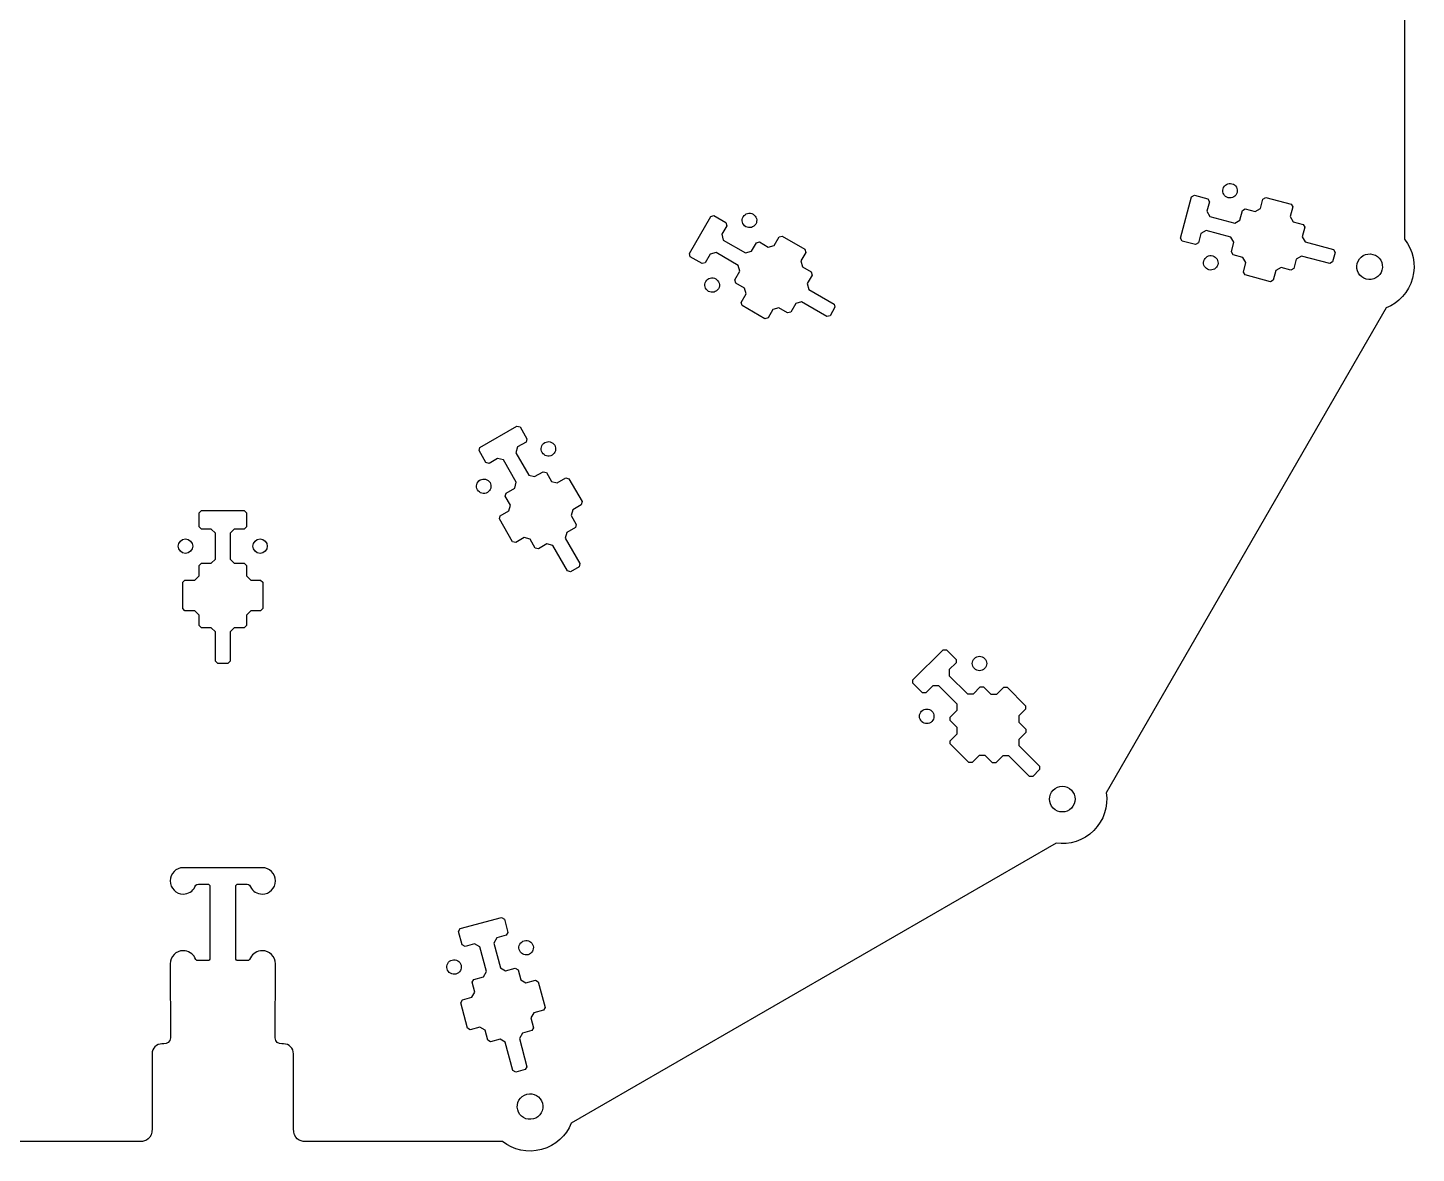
# Model space of a CAD drawing. Header units: inches. Extents: x -31.6 to 31.6, y -14.3 to 14.3.
# Drawn here: x -14.45 to 2.17, y -14.29 to -0.82 of the extents above; entities that cross this region are included whole.
import ezdxf

# ---------------------------------------------------------------- set-up
doc = ezdxf.new("R2010")
doc.units = ezdxf.units.IN
doc.header["$MEASUREMENT"] = 0
doc.layers.add('Layer 1', color=7, linetype='Continuous')

msp = doc.modelspace()

# ---------------------------------------------------------------- linework, layer by layer
at = {"layer": 'Layer 1', "color": 250}
for points, knots in [([(-15.469, -14.147), (-15.469, -14.147), (-13.106, -14.147), (-13.106, -14.147), (-13.106, -14.147), (-13.038, -14.144), (-12.965, -14.117), (-12.965, -13.992), (-12.965, -13.992), (-12.965, -13.992), (-12.965, -13.097), (-12.965, -13.097), (-12.965, -13.097), (-12.965, -13.032), (-12.911, -12.978), (-12.846, -12.978), (-12.846, -12.978), (-12.846, -12.978), (-12.825, -12.978), (-12.825, -12.978), (-12.825, -12.978), (-12.784, -12.978), (-12.746, -12.958), (-12.746, -12.905), (-12.746, -12.905), (-12.746, -12.905), (-12.748, -12.021), (-12.748, -12.021), (-12.748, -12.021), (-12.748, -11.934), (-12.678, -11.863), (-12.591, -11.863), (-12.591, -11.863), (-12.53, -11.863), (-12.477, -11.898), (-12.451, -11.948), (-12.451, -11.948), (-12.432, -11.984), (-12.433, -11.982), (-12.374, -11.982), (-12.374, -11.982), (-12.374, -11.982), (-12.305, -11.982), (-12.305, -11.982), (-12.305, -11.982), (-12.282, -11.982), (-12.273, -11.974), (-12.273, -11.951), (-12.273, -11.951), (-12.273, -11.951), (-12.273, -11.657), (-12.273, -11.657), (-12.273, -11.657), (-12.273, -11.657), (-12.273, -11.097), (-12.273, -11.097), (-12.273, -11.097), (-12.273, -11.074), (-12.282, -11.067), (-12.305, -11.067), (-12.305, -11.067), (-12.305, -11.067), (-12.374, -11.067), (-12.374, -11.067), (-12.374, -11.067), (-12.433, -11.067), (-12.432, -11.064), (-12.451, -11.1), (-12.451, -11.1), (-12.477, -11.15), (-12.53, -11.185), (-12.591, -11.185), (-12.591, -11.185), (-12.678, -11.185), (-12.748, -11.115), (-12.748, -11.028), (-12.748, -11.028), (-12.748, -10.941), (-12.678, -10.87), (-12.591, -10.87), (-12.591, -10.87), (-12.591, -10.87), (-12.118, -10.87), (-12.118, -10.87), (-12.118, -10.87), (-12.118, -10.87), (-11.646, -10.87), (-11.646, -10.87), (-11.646, -10.87), (-11.559, -10.87), (-11.488, -10.941), (-11.488, -11.028), (-11.488, -11.028), (-11.488, -11.115), (-11.559, -11.185), (-11.646, -11.185), (-11.646, -11.185), (-11.707, -11.185), (-11.759, -11.15), (-11.786, -11.1), (-11.786, -11.1), (-11.804, -11.064), (-11.803, -11.067), (-11.863, -11.067), (-11.863, -11.067), (-11.863, -11.067), (-11.931, -11.067), (-11.931, -11.067), (-11.931, -11.067), (-11.954, -11.067), (-11.963, -11.074), (-11.963, -11.097), (-11.963, -11.097), (-11.963, -11.097), (-11.963, -11.657), (-11.963, -11.657), (-11.963, -11.657), (-11.963, -11.657), (-11.963, -11.951), (-11.963, -11.951), (-11.963, -11.951), (-11.963, -11.974), (-11.954, -11.982), (-11.931, -11.982), (-11.931, -11.982), (-11.931, -11.982), (-11.863, -11.982), (-11.863, -11.982), (-11.863, -11.982), (-11.803, -11.982), (-11.804, -11.984), (-11.786, -11.948), (-11.786, -11.948), (-11.759, -11.898), (-11.707, -11.863), (-11.646, -11.863), (-11.646, -11.863), (-11.559, -11.863), (-11.488, -11.934), (-11.488, -12.021), (-11.488, -12.021), (-11.488, -12.021), (-11.49, -12.905), (-11.49, -12.905), (-11.49, -12.905), (-11.49, -12.958), (-11.453, -12.978), (-11.411, -12.978), (-11.411, -12.978), (-11.411, -12.978), (-11.39, -12.978), (-11.39, -12.978), (-11.39, -12.978), (-11.325, -12.978), (-11.272, -13.032), (-11.272, -13.097), (-11.272, -13.097), (-11.272, -13.097), (-11.272, -13.992), (-11.272, -13.992), (-11.272, -13.992), (-11.271, -14.117), (-11.198, -14.144), (-11.13, -14.147), (-11.13, -14.147), (-11.13, -14.147), (-8.768, -14.147), (-8.768, -14.147), (-8.768, -14.147), (-8.64, -14.246), (-8.47, -14.287), (-8.302, -14.242), (-8.302, -14.242), (-8.134, -14.197), (-8.007, -14.076), (-7.946, -13.927), (-7.946, -13.927), (-7.946, -13.927), (-2.143, -10.576), (-2.143, -10.576), (-2.143, -10.576), (-1.983, -10.599), (-1.815, -10.548), (-1.692, -10.426), (-1.692, -10.426), (-1.57, -10.303), (-1.519, -10.135), (-1.542, -9.975), (-1.542, -9.975), (-1.542, -9.975), (1.809, -4.172), (1.809, -4.172), (1.809, -4.172), (1.958, -4.111), (2.079, -3.984), (2.124, -3.816), (2.124, -3.816), (2.169, -3.648), (2.128, -3.478), (2.029, -3.35), (2.029, -3.35), (2.029, -3.35), (2.029, 3.351), (2.029, 3.351), (2.029, 3.351), (2.128, 3.478), (2.168, 3.648), (2.124, 3.816), (2.124, 3.816), (2.079, 3.984), (1.958, 4.111), (1.809, 4.172), (1.809, 4.172), (1.809, 4.172), (-1.542, 9.975), (-1.542, 9.975), (-1.542, 9.975), (-1.52, 10.135), (-1.57, 10.303), (-1.693, 10.426), (-1.693, 10.426), (-1.815, 10.548), (-1.983, 10.599), (-2.143, 10.576), (-2.143, 10.576), (-2.143, 10.576), (-7.947, 13.927), (-7.947, 13.927), (-7.947, 13.927), (-8.007, 14.076), (-8.134, 14.197), (-8.302, 14.242), (-8.302, 14.242), (-8.47, 14.287), (-8.64, 14.246), (-8.767, 14.147), (-8.767, 14.147), (-8.767, 14.147), (-15.469, 14.147), (-15.469, 14.147), (-15.469, 14.147), (-15.596, 14.246), (-15.766, 14.287), (-15.934, 14.242), (-15.934, 14.242), (-16.102, 14.197), (-16.229, 14.076), (-16.29, 13.927), (-16.29, 13.927), (-16.29, 13.927), (-22.093, 10.576), (-22.093, 10.576), (-22.093, 10.576), (-22.253, 10.598), (-22.421, 10.548), (-22.544, 10.426), (-22.544, 10.426), (-22.667, 10.303), (-22.717, 10.135), (-22.694, 9.975), (-22.694, 9.975), (-22.694, 9.975), (-26.045, 4.171), (-26.045, 4.171), (-26.045, 4.171), (-26.194, 4.111), (-26.315, 3.984), (-26.36, 3.816), (-26.36, 3.816), (-26.405, 3.648), (-26.364, 3.478), (-26.265, 3.351), (-26.265, 3.351), (-26.265, 3.351), (-26.265, -3.351), (-26.265, -3.351), (-26.265, -3.351), (-26.364, -3.478), (-26.405, -3.648), (-26.36, -3.816), (-26.36, -3.816), (-26.315, -3.984), (-26.194, -4.111), (-26.045, -4.172), (-26.045, -4.172), (-26.045, -4.172), (-22.694, -9.975), (-22.694, -9.975), (-22.694, -9.975), (-22.717, -10.135), (-22.667, -10.303), (-22.544, -10.426), (-22.544, -10.426), (-22.421, -10.548), (-22.253, -10.599), (-22.093, -10.576), (-22.093, -10.576), (-22.093, -10.576), (-16.29, -13.927), (-16.29, -13.927), (-16.29, -13.927), (-16.229, -14.076), (-16.102, -14.197), (-15.934, -14.242), (-15.934, -14.242), (-15.766, -14.287), (-15.596, -14.246), (-15.469, -14.147)], [0, 0, 0, 0, 0.012821, 0.012821, 0.012821, 0.012821, 0.025641, 0.025641, 0.025641, 0.025641, 0.038462, 0.038462, 0.038462, 0.038462, 0.051282, 0.051282, 0.051282, 0.051282, 0.064103, 0.064103, 0.064103, 0.064103, 0.076923, 0.076923, 0.076923, 0.076923, 0.089744, 0.089744, 0.089744, 0.089744, 0.102564, 0.102564, 0.102564, 0.102564, 0.115385, 0.115385, 0.115385, 0.115385, 0.128205, 0.128205, 0.128205, 0.128205, 0.141026, 0.141026, 0.141026, 0.141026, 0.153846, 0.153846, 0.153846, 0.153846, 0.166667, 0.166667, 0.166667, 0.166667, 0.179487, 0.179487, 0.179487, 0.179487, 0.192308, 0.192308, 0.192308, 0.192308, 0.205128, 0.205128, 0.205128, 0.205128, 0.217949, 0.217949, 0.217949, 0.217949, 0.230769, 0.230769, 0.230769, 0.230769, 0.24359, 0.24359, 0.24359, 0.24359, 0.25641, 0.25641, 0.25641, 0.25641, 0.269231, 0.269231, 0.269231, 0.269231, 0.282051, 0.282051, 0.282051, 0.282051, 0.294872, 0.294872, 0.294872, 0.294872, 0.307692, 0.307692, 0.307692, 0.307692, 0.320513, 0.320513, 0.320513, 0.320513, 0.333333, 0.333333, 0.333333, 0.333333, 0.346154, 0.346154, 0.346154, 0.346154, 0.358974, 0.358974, 0.358974, 0.358974, 0.371795, 0.371795, 0.371795, 0.371795, 0.384615, 0.384615, 0.384615, 0.384615, 0.397436, 0.397436, 0.397436, 0.397436, 0.410256, 0.410256, 0.410256, 0.410256, 0.423077, 0.423077, 0.423077, 0.423077, 0.435897, 0.435897, 0.435897, 0.435897, 0.448718, 0.448718, 0.448718, 0.448718, 0.461538, 0.461538, 0.461538, 0.461538, 0.474359, 0.474359, 0.474359, 0.474359, 0.487179, 0.487179, 0.487179, 0.487179, 0.5, 0.5, 0.5, 0.5, 0.512821, 0.512821, 0.512821, 0.512821, 0.525641, 0.525641, 0.525641, 0.525641, 0.538462, 0.538462, 0.538462, 0.538462, 0.551282, 0.551282, 0.551282, 0.551282, 0.564103, 0.564103, 0.564103, 0.564103, 0.576923, 0.576923, 0.576923, 0.576923, 0.589744, 0.589744, 0.589744, 0.589744, 0.602564, 0.602564, 0.602564, 0.602564, 0.615385, 0.615385, 0.615385, 0.615385, 0.628205, 0.628205, 0.628205, 0.628205, 0.641026, 0.641026, 0.641026, 0.641026, 0.653846, 0.653846, 0.653846, 0.653846, 0.666667, 0.666667, 0.666667, 0.666667, 0.679487, 0.679487, 0.679487, 0.679487, 0.692308, 0.692308, 0.692308, 0.692308, 0.705128, 0.705128, 0.705128, 0.705128, 0.717949, 0.717949, 0.717949, 0.717949, 0.730769, 0.730769, 0.730769, 0.730769, 0.74359, 0.74359, 0.74359, 0.74359, 0.75641, 0.75641, 0.75641, 0.75641, 0.769231, 0.769231, 0.769231, 0.769231, 0.782051, 0.782051, 0.782051, 0.782051, 0.794872, 0.794872, 0.794872, 0.794872, 0.807692, 0.807692, 0.807692, 0.807692, 0.820513, 0.820513, 0.820513, 0.820513, 0.833333, 0.833333, 0.833333, 0.833333, 0.846154, 0.846154, 0.846154, 0.846154, 0.858974, 0.858974, 0.858974, 0.858974, 0.871795, 0.871795, 0.871795, 0.871795, 0.884615, 0.884615, 0.884615, 0.884615, 0.897436, 0.897436, 0.897436, 0.897436, 0.910256, 0.910256, 0.910256, 0.910256, 0.923077, 0.923077, 0.923077, 0.923077, 0.935897, 0.935897, 0.935897, 0.935897, 0.948718, 0.948718, 0.948718, 0.948718, 0.961538, 0.961538, 0.961538, 0.961538, 0.974359, 0.974359, 0.974359, 0.974359, 1, 1, 1, 1]), ([(-0.652, -3.337), (-0.652, -3.337), (-0.633, -3.371), (-0.633, -3.371), (-0.633, -3.371), (-0.633, -3.371), (-0.473, -3.414), (-0.473, -3.414), (-0.473, -3.414), (-0.473, -3.414), (-0.439, -3.394), (-0.439, -3.394), (-0.439, -3.394), (-0.439, -3.394), (-0.409, -3.28), (-0.409, -3.28), (-0.409, -3.28), (-0.409, -3.28), (-0.346, -3.244), (-0.346, -3.244), (-0.346, -3.244), (-0.346, -3.244), (-0.049, -3.323), (-0.049, -3.323), (-0.049, -3.323), (-0.049, -3.323), (-0.013, -3.386), (-0.013, -3.386), (-0.013, -3.386), (-0.013, -3.386), (-0.044, -3.5), (-0.044, -3.5), (-0.044, -3.5), (-0.044, -3.5), (-0.024, -3.534), (-0.024, -3.534), (-0.024, -3.534), (-0.024, -3.534), (0.094, -3.566), (0.094, -3.566), (0.094, -3.566), (0.094, -3.566), (0.13, -3.628), (0.13, -3.628), (0.13, -3.628), (0.13, -3.628), (0.099, -3.742), (0.099, -3.742), (0.099, -3.742), (0.099, -3.742), (0.119, -3.776), (0.119, -3.776), (0.119, -3.776), (0.119, -3.776), (0.423, -3.858), (0.423, -3.858), (0.423, -3.858), (0.423, -3.858), (0.457, -3.838), (0.457, -3.838), (0.457, -3.838), (0.457, -3.838), (0.487, -3.724), (0.487, -3.724), (0.487, -3.724), (0.487, -3.724), (0.55, -3.688), (0.55, -3.688), (0.55, -3.688), (0.55, -3.688), (0.668, -3.719), (0.668, -3.719), (0.668, -3.719), (0.668, -3.719), (0.702, -3.7), (0.702, -3.7), (0.702, -3.7), (0.702, -3.7), (0.732, -3.586), (0.732, -3.586), (0.732, -3.586), (0.732, -3.586), (0.795, -3.55), (0.795, -3.55), (0.795, -3.55), (0.795, -3.55), (1.133, -3.64), (1.133, -3.64), (1.133, -3.64), (1.133, -3.64), (1.167, -3.621), (1.167, -3.621), (1.167, -3.621), (1.167, -3.621), (1.198, -3.507), (1.198, -3.507), (1.198, -3.507), (1.198, -3.507), (1.178, -3.473), (1.178, -3.473), (1.178, -3.473), (1.178, -3.473), (0.839, -3.382), (0.839, -3.382), (0.839, -3.382), (0.839, -3.382), (0.804, -3.32), (0.804, -3.32), (0.804, -3.32), (0.804, -3.32), (0.834, -3.205), (0.834, -3.205), (0.834, -3.205), (0.834, -3.205), (0.815, -3.172), (0.815, -3.172), (0.815, -3.172), (0.815, -3.172), (0.696, -3.14), (0.696, -3.14), (0.696, -3.14), (0.696, -3.14), (0.661, -3.077), (0.661, -3.077), (0.661, -3.077), (0.661, -3.077), (0.691, -2.963), (0.691, -2.963), (0.691, -2.963), (0.691, -2.963), (0.672, -2.93), (0.672, -2.93), (0.672, -2.93), (0.672, -2.93), (0.367, -2.848), (0.367, -2.848), (0.367, -2.848), (0.367, -2.848), (0.334, -2.868), (0.334, -2.868), (0.334, -2.868), (0.334, -2.868), (0.303, -2.982), (0.303, -2.982), (0.303, -2.982), (0.303, -2.982), (0.241, -3.018), (0.241, -3.018), (0.241, -3.018), (0.241, -3.018), (0.122, -2.986), (0.122, -2.986), (0.122, -2.986), (0.122, -2.986), (0.089, -3.006), (0.089, -3.006), (0.089, -3.006), (0.089, -3.006), (0.058, -3.12), (0.058, -3.12), (0.058, -3.12), (0.058, -3.12), (-0.004, -3.156), (-0.004, -3.156), (-0.004, -3.156), (-0.004, -3.156), (-0.302, -3.076), (-0.302, -3.076), (-0.302, -3.076), (-0.302, -3.076), (-0.337, -3.014), (-0.337, -3.014), (-0.337, -3.014), (-0.337, -3.014), (-0.307, -2.9), (-0.307, -2.9), (-0.307, -2.9), (-0.307, -2.9), (-0.326, -2.866), (-0.326, -2.866), (-0.326, -2.866), (-0.326, -2.866), (-0.486, -2.823), (-0.486, -2.823), (-0.486, -2.823), (-0.486, -2.823), (-0.52, -2.843), (-0.52, -2.843), (-0.52, -2.843), (-0.52, -2.843), (-0.652, -3.337), (-0.652, -3.337)], [0, 0, 0, 0, 0.020408, 0.020408, 0.020408, 0.020408, 0.040816, 0.040816, 0.040816, 0.040816, 0.061224, 0.061224, 0.061224, 0.061224, 0.081633, 0.081633, 0.081633, 0.081633, 0.102041, 0.102041, 0.102041, 0.102041, 0.122449, 0.122449, 0.122449, 0.122449, 0.142857, 0.142857, 0.142857, 0.142857, 0.163265, 0.163265, 0.163265, 0.163265, 0.183673, 0.183673, 0.183673, 0.183673, 0.204082, 0.204082, 0.204082, 0.204082, 0.22449, 0.22449, 0.22449, 0.22449, 0.244898, 0.244898, 0.244898, 0.244898, 0.265306, 0.265306, 0.265306, 0.265306, 0.285714, 0.285714, 0.285714, 0.285714, 0.306122, 0.306122, 0.306122, 0.306122, 0.326531, 0.326531, 0.326531, 0.326531, 0.346939, 0.346939, 0.346939, 0.346939, 0.367347, 0.367347, 0.367347, 0.367347, 0.387755, 0.387755, 0.387755, 0.387755, 0.408163, 0.408163, 0.408163, 0.408163, 0.428571, 0.428571, 0.428571, 0.428571, 0.44898, 0.44898, 0.44898, 0.44898, 0.469388, 0.469388, 0.469388, 0.469388, 0.489796, 0.489796, 0.489796, 0.489796, 0.510204, 0.510204, 0.510204, 0.510204, 0.530612, 0.530612, 0.530612, 0.530612, 0.55102, 0.55102, 0.55102, 0.55102, 0.571429, 0.571429, 0.571429, 0.571429, 0.591837, 0.591837, 0.591837, 0.591837, 0.612245, 0.612245, 0.612245, 0.612245, 0.632653, 0.632653, 0.632653, 0.632653, 0.653061, 0.653061, 0.653061, 0.653061, 0.673469, 0.673469, 0.673469, 0.673469, 0.693878, 0.693878, 0.693878, 0.693878, 0.714286, 0.714286, 0.714286, 0.714286, 0.734694, 0.734694, 0.734694, 0.734694, 0.755102, 0.755102, 0.755102, 0.755102, 0.77551, 0.77551, 0.77551, 0.77551, 0.795918, 0.795918, 0.795918, 0.795918, 0.816327, 0.816327, 0.816327, 0.816327, 0.836735, 0.836735, 0.836735, 0.836735, 0.857143, 0.857143, 0.857143, 0.857143, 0.877551, 0.877551, 0.877551, 0.877551, 0.897959, 0.897959, 0.897959, 0.897959, 0.918367, 0.918367, 0.918367, 0.918367, 0.938776, 0.938776, 0.938776, 0.938776, 0.959184, 0.959184, 0.959184, 0.959184, 1, 1, 1, 1]), ([(-0.143, -2.746), (-0.156, -2.792), (-0.128, -2.84), (-0.082, -2.852), (-0.082, -2.852), (-0.036, -2.865), (0.012, -2.837), (0.024, -2.791), (0.024, -2.791), (0.036, -2.745), (0.009, -2.697), (-0.037, -2.685), (-0.037, -2.685), (-0.083, -2.673), (-0.131, -2.7), (-0.143, -2.746)], [0, 0, 0, 0, 0.2, 0.2, 0.2, 0.2, 0.4, 0.4, 0.4, 0.4, 0.6, 0.6, 0.6, 0.6, 1, 1, 1, 1]), ([(-6.533, -3.52), (-6.533, -3.52), (-6.523, -3.558), (-6.523, -3.558), (-6.523, -3.558), (-6.523, -3.558), (-6.38, -3.64), (-6.38, -3.64), (-6.38, -3.64), (-6.38, -3.64), (-6.342, -3.63), (-6.342, -3.63), (-6.342, -3.63), (-6.342, -3.63), (-6.283, -3.528), (-6.283, -3.528), (-6.283, -3.528), (-6.283, -3.528), (-6.213, -3.509), (-6.213, -3.509), (-6.213, -3.509), (-6.213, -3.509), (-5.947, -3.663), (-5.947, -3.663), (-5.947, -3.663), (-5.947, -3.663), (-5.928, -3.733), (-5.928, -3.733), (-5.928, -3.733), (-5.928, -3.733), (-5.987, -3.835), (-5.987, -3.835), (-5.987, -3.835), (-5.987, -3.835), (-5.977, -3.873), (-5.977, -3.873), (-5.977, -3.873), (-5.977, -3.873), (-5.871, -3.934), (-5.871, -3.934), (-5.871, -3.934), (-5.871, -3.934), (-5.853, -4.004), (-5.853, -4.004), (-5.853, -4.004), (-5.853, -4.004), (-5.912, -4.106), (-5.912, -4.106), (-5.912, -4.106), (-5.912, -4.106), (-5.902, -4.144), (-5.902, -4.144), (-5.902, -4.144), (-5.902, -4.144), (-5.629, -4.301), (-5.629, -4.301), (-5.629, -4.301), (-5.629, -4.301), (-5.591, -4.291), (-5.591, -4.291), (-5.591, -4.291), (-5.591, -4.291), (-5.532, -4.189), (-5.532, -4.189), (-5.532, -4.189), (-5.532, -4.189), (-5.463, -4.17), (-5.463, -4.17), (-5.463, -4.17), (-5.463, -4.17), (-5.357, -4.231), (-5.357, -4.231), (-5.357, -4.231), (-5.357, -4.231), (-5.319, -4.221), (-5.319, -4.221), (-5.319, -4.221), (-5.319, -4.221), (-5.26, -4.119), (-5.26, -4.119), (-5.26, -4.119), (-5.26, -4.119), (-5.19, -4.1), (-5.19, -4.1), (-5.19, -4.1), (-5.19, -4.1), (-4.887, -4.275), (-4.887, -4.275), (-4.887, -4.275), (-4.887, -4.275), (-4.849, -4.265), (-4.849, -4.265), (-4.849, -4.265), (-4.849, -4.265), (-4.79, -4.163), (-4.79, -4.163), (-4.79, -4.163), (-4.79, -4.163), (-4.8, -4.125), (-4.8, -4.125), (-4.8, -4.125), (-4.8, -4.125), (-5.104, -3.95), (-5.104, -3.95), (-5.104, -3.95), (-5.104, -3.95), (-5.122, -3.88), (-5.122, -3.88), (-5.122, -3.88), (-5.122, -3.88), (-5.063, -3.778), (-5.063, -3.778), (-5.063, -3.778), (-5.063, -3.778), (-5.073, -3.74), (-5.073, -3.74), (-5.073, -3.74), (-5.073, -3.74), (-5.179, -3.679), (-5.179, -3.679), (-5.179, -3.679), (-5.179, -3.679), (-5.198, -3.609), (-5.198, -3.609), (-5.198, -3.609), (-5.198, -3.609), (-5.139, -3.507), (-5.139, -3.507), (-5.139, -3.507), (-5.139, -3.507), (-5.149, -3.469), (-5.149, -3.469), (-5.149, -3.469), (-5.149, -3.469), (-5.421, -3.312), (-5.421, -3.312), (-5.421, -3.312), (-5.421, -3.312), (-5.459, -3.322), (-5.459, -3.322), (-5.459, -3.322), (-5.459, -3.322), (-5.518, -3.424), (-5.518, -3.424), (-5.518, -3.424), (-5.518, -3.424), (-5.588, -3.443), (-5.588, -3.443), (-5.588, -3.443), (-5.588, -3.443), (-5.694, -3.382), (-5.694, -3.382), (-5.694, -3.382), (-5.694, -3.382), (-5.731, -3.392), (-5.731, -3.392), (-5.731, -3.392), (-5.731, -3.392), (-5.79, -3.494), (-5.79, -3.494), (-5.79, -3.494), (-5.79, -3.494), (-5.86, -3.513), (-5.86, -3.513), (-5.86, -3.513), (-5.86, -3.513), (-6.127, -3.359), (-6.127, -3.359), (-6.127, -3.359), (-6.127, -3.359), (-6.145, -3.289), (-6.145, -3.289), (-6.145, -3.289), (-6.145, -3.289), (-6.086, -3.187), (-6.086, -3.187), (-6.086, -3.187), (-6.086, -3.187), (-6.096, -3.149), (-6.096, -3.149), (-6.096, -3.149), (-6.096, -3.149), (-6.239, -3.067), (-6.239, -3.067), (-6.239, -3.067), (-6.239, -3.067), (-6.277, -3.077), (-6.277, -3.077), (-6.277, -3.077), (-6.277, -3.077), (-6.533, -3.52), (-6.533, -3.52)], [0, 0, 0, 0, 0.020408, 0.020408, 0.020408, 0.020408, 0.040816, 0.040816, 0.040816, 0.040816, 0.061224, 0.061224, 0.061224, 0.061224, 0.081633, 0.081633, 0.081633, 0.081633, 0.102041, 0.102041, 0.102041, 0.102041, 0.122449, 0.122449, 0.122449, 0.122449, 0.142857, 0.142857, 0.142857, 0.142857, 0.163265, 0.163265, 0.163265, 0.163265, 0.183673, 0.183673, 0.183673, 0.183673, 0.204082, 0.204082, 0.204082, 0.204082, 0.22449, 0.22449, 0.22449, 0.22449, 0.244898, 0.244898, 0.244898, 0.244898, 0.265306, 0.265306, 0.265306, 0.265306, 0.285714, 0.285714, 0.285714, 0.285714, 0.306122, 0.306122, 0.306122, 0.306122, 0.326531, 0.326531, 0.326531, 0.326531, 0.346939, 0.346939, 0.346939, 0.346939, 0.367347, 0.367347, 0.367347, 0.367347, 0.387755, 0.387755, 0.387755, 0.387755, 0.408163, 0.408163, 0.408163, 0.408163, 0.428571, 0.428571, 0.428571, 0.428571, 0.44898, 0.44898, 0.44898, 0.44898, 0.469388, 0.469388, 0.469388, 0.469388, 0.489796, 0.489796, 0.489796, 0.489796, 0.510204, 0.510204, 0.510204, 0.510204, 0.530612, 0.530612, 0.530612, 0.530612, 0.55102, 0.55102, 0.55102, 0.55102, 0.571429, 0.571429, 0.571429, 0.571429, 0.591837, 0.591837, 0.591837, 0.591837, 0.612245, 0.612245, 0.612245, 0.612245, 0.632653, 0.632653, 0.632653, 0.632653, 0.653061, 0.653061, 0.653061, 0.653061, 0.673469, 0.673469, 0.673469, 0.673469, 0.693878, 0.693878, 0.693878, 0.693878, 0.714286, 0.714286, 0.714286, 0.714286, 0.734694, 0.734694, 0.734694, 0.734694, 0.755102, 0.755102, 0.755102, 0.755102, 0.77551, 0.77551, 0.77551, 0.77551, 0.795918, 0.795918, 0.795918, 0.795918, 0.816327, 0.816327, 0.816327, 0.816327, 0.836735, 0.836735, 0.836735, 0.836735, 0.857143, 0.857143, 0.857143, 0.857143, 0.877551, 0.877551, 0.877551, 0.877551, 0.897959, 0.897959, 0.897959, 0.897959, 0.918367, 0.918367, 0.918367, 0.918367, 0.938776, 0.938776, 0.938776, 0.938776, 0.959184, 0.959184, 0.959184, 0.959184, 1, 1, 1, 1]), ([(-5.888, -3.081), (-5.912, -3.122), (-5.898, -3.175), (-5.857, -3.199), (-5.857, -3.199), (-5.815, -3.223), (-5.762, -3.209), (-5.738, -3.168), (-5.738, -3.168), (-5.714, -3.126), (-5.729, -3.073), (-5.77, -3.049), (-5.77, -3.049), (-5.811, -3.025), (-5.864, -3.04), (-5.888, -3.081)], [0, 0, 0, 0, 0.2, 0.2, 0.2, 0.2, 0.4, 0.4, 0.4, 0.4, 0.6, 0.6, 0.6, 0.6, 1, 1, 1, 1]), ([(-0.374, -3.609), (-0.387, -3.655), (-0.359, -3.703), (-0.313, -3.715), (-0.313, -3.715), (-0.267, -3.727), (-0.22, -3.7), (-0.207, -3.654), (-0.207, -3.654), (-0.195, -3.608), (-0.222, -3.56), (-0.268, -3.548), (-0.268, -3.548), (-0.315, -3.535), (-0.362, -3.563), (-0.374, -3.609)], [0, 0, 0, 0, 0.2, 0.2, 0.2, 0.2, 0.4, 0.4, 0.4, 0.4, 0.6, 0.6, 0.6, 0.6, 1, 1, 1, 1]), ([(1.462, -3.639), (1.44, -3.721), (1.489, -3.805), (1.57, -3.827), (1.57, -3.827), (1.652, -3.849), (1.737, -3.8), (1.758, -3.718), (1.758, -3.718), (1.78, -3.636), (1.732, -3.552), (1.65, -3.53), (1.65, -3.53), (1.568, -3.508), (1.484, -3.557), (1.462, -3.639)], [0, 0, 0, 0, 0.2, 0.2, 0.2, 0.2, 0.4, 0.4, 0.4, 0.4, 0.6, 0.6, 0.6, 0.6, 1, 1, 1, 1]), ([(-6.335, -3.854), (-6.359, -3.896), (-6.345, -3.949), (-6.303, -3.973), (-6.303, -3.973), (-6.262, -3.997), (-6.209, -3.983), (-6.185, -3.941), (-6.185, -3.941), (-6.161, -3.9), (-6.175, -3.847), (-6.217, -3.823), (-6.217, -3.823), (-6.258, -3.799), (-6.311, -3.813), (-6.335, -3.854)], [0, 0, 0, 0, 0.2, 0.2, 0.2, 0.2, 0.4, 0.4, 0.4, 0.4, 0.6, 0.6, 0.6, 0.6, 1, 1, 1, 1]), ([(-9.041, -5.841), (-9.041, -5.841), (-9.051, -5.879), (-9.051, -5.879), (-9.051, -5.879), (-9.051, -5.879), (-8.969, -6.022), (-8.969, -6.022), (-8.969, -6.022), (-8.969, -6.022), (-8.931, -6.032), (-8.931, -6.032), (-8.931, -6.032), (-8.931, -6.032), (-8.829, -5.973), (-8.829, -5.973), (-8.829, -5.973), (-8.829, -5.973), (-8.759, -5.991), (-8.759, -5.991), (-8.759, -5.991), (-8.759, -5.991), (-8.605, -6.258), (-8.605, -6.258), (-8.605, -6.258), (-8.605, -6.258), (-8.624, -6.328), (-8.624, -6.328), (-8.624, -6.328), (-8.624, -6.328), (-8.726, -6.387), (-8.726, -6.387), (-8.726, -6.387), (-8.726, -6.387), (-8.736, -6.424), (-8.736, -6.424), (-8.736, -6.424), (-8.736, -6.424), (-8.675, -6.53), (-8.675, -6.53), (-8.675, -6.53), (-8.675, -6.53), (-8.694, -6.6), (-8.694, -6.6), (-8.694, -6.6), (-8.694, -6.6), (-8.796, -6.659), (-8.796, -6.659), (-8.796, -6.659), (-8.796, -6.659), (-8.806, -6.697), (-8.806, -6.697), (-8.806, -6.697), (-8.806, -6.697), (-8.649, -6.969), (-8.649, -6.969), (-8.649, -6.969), (-8.649, -6.969), (-8.611, -6.979), (-8.611, -6.979), (-8.611, -6.979), (-8.611, -6.979), (-8.509, -6.92), (-8.509, -6.92), (-8.509, -6.92), (-8.509, -6.92), (-8.439, -6.939), (-8.439, -6.939), (-8.439, -6.939), (-8.439, -6.939), (-8.378, -7.045), (-8.378, -7.045), (-8.378, -7.045), (-8.378, -7.045), (-8.34, -7.055), (-8.34, -7.055), (-8.34, -7.055), (-8.34, -7.055), (-8.238, -6.996), (-8.238, -6.996), (-8.238, -6.996), (-8.238, -6.996), (-8.168, -7.014), (-8.168, -7.014), (-8.168, -7.014), (-8.168, -7.014), (-7.993, -7.318), (-7.993, -7.318), (-7.993, -7.318), (-7.993, -7.318), (-7.955, -7.328), (-7.955, -7.328), (-7.955, -7.328), (-7.955, -7.328), (-7.853, -7.269), (-7.853, -7.269), (-7.853, -7.269), (-7.853, -7.269), (-7.843, -7.231), (-7.843, -7.231), (-7.843, -7.231), (-7.843, -7.231), (-8.018, -6.928), (-8.018, -6.928), (-8.018, -6.928), (-8.018, -6.928), (-7.999, -6.858), (-7.999, -6.858), (-7.999, -6.858), (-7.999, -6.858), (-7.897, -6.799), (-7.897, -6.799), (-7.897, -6.799), (-7.897, -6.799), (-7.887, -6.761), (-7.887, -6.761), (-7.887, -6.761), (-7.887, -6.761), (-7.948, -6.655), (-7.948, -6.655), (-7.948, -6.655), (-7.948, -6.655), (-7.929, -6.586), (-7.929, -6.586), (-7.929, -6.586), (-7.929, -6.586), (-7.827, -6.527), (-7.827, -6.527), (-7.827, -6.527), (-7.827, -6.527), (-7.817, -6.489), (-7.817, -6.489), (-7.817, -6.489), (-7.817, -6.489), (-7.974, -6.216), (-7.974, -6.216), (-7.974, -6.216), (-7.974, -6.216), (-8.012, -6.206), (-8.012, -6.206), (-8.012, -6.206), (-8.012, -6.206), (-8.114, -6.265), (-8.114, -6.265), (-8.114, -6.265), (-8.114, -6.265), (-8.184, -6.247), (-8.184, -6.247), (-8.184, -6.247), (-8.184, -6.247), (-8.245, -6.141), (-8.245, -6.141), (-8.245, -6.141), (-8.245, -6.141), (-8.283, -6.131), (-8.283, -6.131), (-8.283, -6.131), (-8.283, -6.131), (-8.385, -6.19), (-8.385, -6.19), (-8.385, -6.19), (-8.385, -6.19), (-8.455, -6.171), (-8.455, -6.171), (-8.455, -6.171), (-8.455, -6.171), (-8.609, -5.905), (-8.609, -5.905), (-8.609, -5.905), (-8.609, -5.905), (-8.59, -5.835), (-8.59, -5.835), (-8.59, -5.835), (-8.59, -5.835), (-8.488, -5.776), (-8.488, -5.776), (-8.488, -5.776), (-8.488, -5.776), (-8.478, -5.738), (-8.478, -5.738), (-8.478, -5.738), (-8.478, -5.738), (-8.56, -5.595), (-8.56, -5.595), (-8.56, -5.595), (-8.56, -5.595), (-8.598, -5.585), (-8.598, -5.585), (-8.598, -5.585), (-8.598, -5.585), (-9.041, -5.841), (-9.041, -5.841)], [0, 0, 0, 0, 0.020408, 0.020408, 0.020408, 0.020408, 0.040816, 0.040816, 0.040816, 0.040816, 0.061224, 0.061224, 0.061224, 0.061224, 0.081633, 0.081633, 0.081633, 0.081633, 0.102041, 0.102041, 0.102041, 0.102041, 0.122449, 0.122449, 0.122449, 0.122449, 0.142857, 0.142857, 0.142857, 0.142857, 0.163265, 0.163265, 0.163265, 0.163265, 0.183673, 0.183673, 0.183673, 0.183673, 0.204082, 0.204082, 0.204082, 0.204082, 0.22449, 0.22449, 0.22449, 0.22449, 0.244898, 0.244898, 0.244898, 0.244898, 0.265306, 0.265306, 0.265306, 0.265306, 0.285714, 0.285714, 0.285714, 0.285714, 0.306122, 0.306122, 0.306122, 0.306122, 0.326531, 0.326531, 0.326531, 0.326531, 0.346939, 0.346939, 0.346939, 0.346939, 0.367347, 0.367347, 0.367347, 0.367347, 0.387755, 0.387755, 0.387755, 0.387755, 0.408163, 0.408163, 0.408163, 0.408163, 0.428571, 0.428571, 0.428571, 0.428571, 0.44898, 0.44898, 0.44898, 0.44898, 0.469388, 0.469388, 0.469388, 0.469388, 0.489796, 0.489796, 0.489796, 0.489796, 0.510204, 0.510204, 0.510204, 0.510204, 0.530612, 0.530612, 0.530612, 0.530612, 0.55102, 0.55102, 0.55102, 0.55102, 0.571429, 0.571429, 0.571429, 0.571429, 0.591837, 0.591837, 0.591837, 0.591837, 0.612245, 0.612245, 0.612245, 0.612245, 0.632653, 0.632653, 0.632653, 0.632653, 0.653061, 0.653061, 0.653061, 0.653061, 0.673469, 0.673469, 0.673469, 0.673469, 0.693878, 0.693878, 0.693878, 0.693878, 0.714286, 0.714286, 0.714286, 0.714286, 0.734694, 0.734694, 0.734694, 0.734694, 0.755102, 0.755102, 0.755102, 0.755102, 0.77551, 0.77551, 0.77551, 0.77551, 0.795918, 0.795918, 0.795918, 0.795918, 0.816327, 0.816327, 0.816327, 0.816327, 0.836735, 0.836735, 0.836735, 0.836735, 0.857143, 0.857143, 0.857143, 0.857143, 0.877551, 0.877551, 0.877551, 0.877551, 0.897959, 0.897959, 0.897959, 0.897959, 0.918367, 0.918367, 0.918367, 0.918367, 0.938776, 0.938776, 0.938776, 0.938776, 0.959184, 0.959184, 0.959184, 0.959184, 1, 1, 1, 1]), ([(-8.263, -5.783), (-8.305, -5.807), (-8.319, -5.86), (-8.295, -5.901), (-8.295, -5.901), (-8.271, -5.943), (-8.218, -5.957), (-8.177, -5.933), (-8.177, -5.933), (-8.135, -5.909), (-8.121, -5.856), (-8.145, -5.815), (-8.145, -5.815), (-8.169, -5.773), (-8.222, -5.759), (-8.263, -5.783)], [0, 0, 0, 0, 0.2, 0.2, 0.2, 0.2, 0.4, 0.4, 0.4, 0.4, 0.6, 0.6, 0.6, 0.6, 1, 1, 1, 1]), ([(-9.037, -6.23), (-9.078, -6.254), (-9.093, -6.307), (-9.069, -6.348), (-9.069, -6.348), (-9.045, -6.389), (-8.992, -6.404), (-8.95, -6.38), (-8.95, -6.38), (-8.909, -6.356), (-8.895, -6.303), (-8.919, -6.261), (-8.919, -6.261), (-8.943, -6.22), (-8.996, -6.206), (-9.037, -6.23)], [0, 0, 0, 0, 0.2, 0.2, 0.2, 0.2, 0.4, 0.4, 0.4, 0.4, 0.6, 0.6, 0.6, 0.6, 1, 1, 1, 1]), ([(-12.374, -6.597), (-12.374, -6.597), (-12.402, -6.625), (-12.402, -6.625), (-12.402, -6.625), (-12.402, -6.625), (-12.402, -6.79), (-12.402, -6.79), (-12.402, -6.79), (-12.402, -6.79), (-12.374, -6.817), (-12.374, -6.817), (-12.374, -6.817), (-12.374, -6.817), (-12.256, -6.817), (-12.256, -6.817), (-12.256, -6.817), (-12.256, -6.817), (-12.205, -6.868), (-12.205, -6.868), (-12.205, -6.868), (-12.205, -6.868), (-12.205, -7.176), (-12.205, -7.176), (-12.205, -7.176), (-12.205, -7.176), (-12.256, -7.227), (-12.256, -7.227), (-12.256, -7.227), (-12.256, -7.227), (-12.374, -7.227), (-12.374, -7.227), (-12.374, -7.227), (-12.374, -7.227), (-12.402, -7.254), (-12.402, -7.254), (-12.402, -7.254), (-12.402, -7.254), (-12.402, -7.377), (-12.402, -7.377), (-12.402, -7.377), (-12.402, -7.377), (-12.453, -7.428), (-12.453, -7.428), (-12.453, -7.428), (-12.453, -7.428), (-12.571, -7.428), (-12.571, -7.428), (-12.571, -7.428), (-12.571, -7.428), (-12.598, -7.455), (-12.598, -7.455), (-12.598, -7.455), (-12.598, -7.455), (-12.598, -7.77), (-12.598, -7.77), (-12.598, -7.77), (-12.598, -7.77), (-12.571, -7.798), (-12.571, -7.798), (-12.571, -7.798), (-12.571, -7.798), (-12.453, -7.798), (-12.453, -7.798), (-12.453, -7.798), (-12.453, -7.798), (-12.402, -7.849), (-12.402, -7.849), (-12.402, -7.849), (-12.402, -7.849), (-12.402, -7.971), (-12.402, -7.971), (-12.402, -7.971), (-12.402, -7.971), (-12.374, -7.999), (-12.374, -7.999), (-12.374, -7.999), (-12.374, -7.999), (-12.256, -7.999), (-12.256, -7.999), (-12.256, -7.999), (-12.256, -7.999), (-12.205, -8.049), (-12.205, -8.049), (-12.205, -8.049), (-12.205, -8.049), (-12.205, -8.4), (-12.205, -8.4), (-12.205, -8.4), (-12.205, -8.4), (-12.177, -8.428), (-12.177, -8.428), (-12.177, -8.428), (-12.177, -8.428), (-12.059, -8.428), (-12.059, -8.428), (-12.059, -8.428), (-12.059, -8.428), (-12.031, -8.4), (-12.031, -8.4), (-12.031, -8.4), (-12.031, -8.4), (-12.031, -8.049), (-12.031, -8.049), (-12.031, -8.049), (-12.031, -8.049), (-11.98, -7.999), (-11.98, -7.999), (-11.98, -7.999), (-11.98, -7.999), (-11.862, -7.999), (-11.862, -7.999), (-11.862, -7.999), (-11.862, -7.999), (-11.835, -7.971), (-11.835, -7.971), (-11.835, -7.971), (-11.835, -7.971), (-11.835, -7.849), (-11.835, -7.849), (-11.835, -7.849), (-11.835, -7.849), (-11.783, -7.798), (-11.783, -7.798), (-11.783, -7.798), (-11.783, -7.798), (-11.665, -7.798), (-11.665, -7.798), (-11.665, -7.798), (-11.665, -7.798), (-11.638, -7.77), (-11.638, -7.77), (-11.638, -7.77), (-11.638, -7.77), (-11.638, -7.455), (-11.638, -7.455), (-11.638, -7.455), (-11.638, -7.455), (-11.665, -7.428), (-11.665, -7.428), (-11.665, -7.428), (-11.665, -7.428), (-11.783, -7.428), (-11.783, -7.428), (-11.783, -7.428), (-11.783, -7.428), (-11.835, -7.377), (-11.835, -7.377), (-11.835, -7.377), (-11.835, -7.377), (-11.835, -7.254), (-11.835, -7.254), (-11.835, -7.254), (-11.835, -7.254), (-11.862, -7.227), (-11.862, -7.227), (-11.862, -7.227), (-11.862, -7.227), (-11.98, -7.227), (-11.98, -7.227), (-11.98, -7.227), (-11.98, -7.227), (-12.031, -7.176), (-12.031, -7.176), (-12.031, -7.176), (-12.031, -7.176), (-12.031, -6.868), (-12.031, -6.868), (-12.031, -6.868), (-12.031, -6.868), (-11.98, -6.817), (-11.98, -6.817), (-11.98, -6.817), (-11.98, -6.817), (-11.862, -6.817), (-11.862, -6.817), (-11.862, -6.817), (-11.862, -6.817), (-11.835, -6.79), (-11.835, -6.79), (-11.835, -6.79), (-11.835, -6.79), (-11.835, -6.625), (-11.835, -6.625), (-11.835, -6.625), (-11.835, -6.625), (-11.862, -6.597), (-11.862, -6.597), (-11.862, -6.597), (-11.862, -6.597), (-12.374, -6.597), (-12.374, -6.597)], [0, 0, 0, 0, 0.020408, 0.020408, 0.020408, 0.020408, 0.040816, 0.040816, 0.040816, 0.040816, 0.061224, 0.061224, 0.061224, 0.061224, 0.081633, 0.081633, 0.081633, 0.081633, 0.102041, 0.102041, 0.102041, 0.102041, 0.122449, 0.122449, 0.122449, 0.122449, 0.142857, 0.142857, 0.142857, 0.142857, 0.163265, 0.163265, 0.163265, 0.163265, 0.183673, 0.183673, 0.183673, 0.183673, 0.204082, 0.204082, 0.204082, 0.204082, 0.22449, 0.22449, 0.22449, 0.22449, 0.244898, 0.244898, 0.244898, 0.244898, 0.265306, 0.265306, 0.265306, 0.265306, 0.285714, 0.285714, 0.285714, 0.285714, 0.306122, 0.306122, 0.306122, 0.306122, 0.326531, 0.326531, 0.326531, 0.326531, 0.346939, 0.346939, 0.346939, 0.346939, 0.367347, 0.367347, 0.367347, 0.367347, 0.387755, 0.387755, 0.387755, 0.387755, 0.408163, 0.408163, 0.408163, 0.408163, 0.428571, 0.428571, 0.428571, 0.428571, 0.44898, 0.44898, 0.44898, 0.44898, 0.469388, 0.469388, 0.469388, 0.469388, 0.489796, 0.489796, 0.489796, 0.489796, 0.510204, 0.510204, 0.510204, 0.510204, 0.530612, 0.530612, 0.530612, 0.530612, 0.55102, 0.55102, 0.55102, 0.55102, 0.571429, 0.571429, 0.571429, 0.571429, 0.591837, 0.591837, 0.591837, 0.591837, 0.612245, 0.612245, 0.612245, 0.612245, 0.632653, 0.632653, 0.632653, 0.632653, 0.653061, 0.653061, 0.653061, 0.653061, 0.673469, 0.673469, 0.673469, 0.673469, 0.693878, 0.693878, 0.693878, 0.693878, 0.714286, 0.714286, 0.714286, 0.714286, 0.734694, 0.734694, 0.734694, 0.734694, 0.755102, 0.755102, 0.755102, 0.755102, 0.77551, 0.77551, 0.77551, 0.77551, 0.795918, 0.795918, 0.795918, 0.795918, 0.816327, 0.816327, 0.816327, 0.816327, 0.836735, 0.836735, 0.836735, 0.836735, 0.857143, 0.857143, 0.857143, 0.857143, 0.877551, 0.877551, 0.877551, 0.877551, 0.897959, 0.897959, 0.897959, 0.897959, 0.918367, 0.918367, 0.918367, 0.918367, 0.938776, 0.938776, 0.938776, 0.938776, 0.959184, 0.959184, 0.959184, 0.959184, 1, 1, 1, 1]), ([(-12.565, -6.936), (-12.613, -6.936), (-12.651, -6.974), (-12.651, -7.022), (-12.651, -7.022), (-12.651, -7.07), (-12.613, -7.109), (-12.565, -7.109), (-12.565, -7.109), (-12.517, -7.109), (-12.478, -7.07), (-12.478, -7.022), (-12.478, -7.022), (-12.478, -6.974), (-12.517, -6.936), (-12.565, -6.936)], [0, 0, 0, 0, 0.2, 0.2, 0.2, 0.2, 0.4, 0.4, 0.4, 0.4, 0.6, 0.6, 0.6, 0.6, 1, 1, 1, 1]), ([(-11.671, -6.936), (-11.719, -6.936), (-11.758, -6.974), (-11.758, -7.022), (-11.758, -7.022), (-11.758, -7.07), (-11.719, -7.109), (-11.671, -7.109), (-11.671, -7.109), (-11.624, -7.109), (-11.585, -7.07), (-11.585, -7.022), (-11.585, -7.022), (-11.585, -6.974), (-11.624, -6.936), (-11.671, -6.936)], [0, 0, 0, 0, 0.2, 0.2, 0.2, 0.2, 0.4, 0.4, 0.4, 0.4, 0.6, 0.6, 0.6, 0.6, 1, 1, 1, 1]), ([(-3.857, -8.623), (-3.857, -8.623), (-3.857, -8.662), (-3.857, -8.662), (-3.857, -8.662), (-3.857, -8.662), (-3.74, -8.779), (-3.74, -8.779), (-3.74, -8.779), (-3.74, -8.779), (-3.701, -8.779), (-3.701, -8.779), (-3.701, -8.779), (-3.701, -8.779), (-3.618, -8.695), (-3.618, -8.695), (-3.618, -8.695), (-3.618, -8.695), (-3.545, -8.695), (-3.545, -8.695), (-3.545, -8.695), (-3.545, -8.695), (-3.328, -8.913), (-3.328, -8.913), (-3.328, -8.913), (-3.328, -8.913), (-3.328, -8.985), (-3.328, -8.985), (-3.328, -8.985), (-3.328, -8.985), (-3.411, -9.068), (-3.411, -9.068), (-3.411, -9.068), (-3.411, -9.068), (-3.412, -9.107), (-3.412, -9.107), (-3.412, -9.107), (-3.412, -9.107), (-3.325, -9.194), (-3.325, -9.194), (-3.325, -9.194), (-3.325, -9.194), (-3.325, -9.266), (-3.325, -9.266), (-3.325, -9.266), (-3.325, -9.266), (-3.409, -9.35), (-3.409, -9.35), (-3.409, -9.35), (-3.409, -9.35), (-3.409, -9.389), (-3.409, -9.389), (-3.409, -9.389), (-3.409, -9.389), (-3.186, -9.611), (-3.186, -9.611), (-3.186, -9.611), (-3.186, -9.611), (-3.147, -9.611), (-3.147, -9.611), (-3.147, -9.611), (-3.147, -9.611), (-3.064, -9.528), (-3.064, -9.528), (-3.064, -9.528), (-3.064, -9.528), (-2.991, -9.527), (-2.991, -9.527), (-2.991, -9.527), (-2.991, -9.527), (-2.905, -9.614), (-2.905, -9.614), (-2.905, -9.614), (-2.905, -9.614), (-2.866, -9.614), (-2.866, -9.614), (-2.866, -9.614), (-2.866, -9.614), (-2.782, -9.531), (-2.782, -9.531), (-2.782, -9.531), (-2.782, -9.531), (-2.71, -9.53), (-2.71, -9.53), (-2.71, -9.53), (-2.71, -9.53), (-2.462, -9.778), (-2.462, -9.778), (-2.462, -9.778), (-2.462, -9.778), (-2.423, -9.778), (-2.423, -9.778), (-2.423, -9.778), (-2.423, -9.778), (-2.34, -9.695), (-2.34, -9.695), (-2.34, -9.695), (-2.34, -9.695), (-2.34, -9.656), (-2.34, -9.656), (-2.34, -9.656), (-2.34, -9.656), (-2.588, -9.408), (-2.588, -9.408), (-2.588, -9.408), (-2.588, -9.408), (-2.587, -9.336), (-2.587, -9.336), (-2.587, -9.336), (-2.587, -9.336), (-2.504, -9.252), (-2.504, -9.252), (-2.504, -9.252), (-2.504, -9.252), (-2.504, -9.213), (-2.504, -9.213), (-2.504, -9.213), (-2.504, -9.213), (-2.59, -9.127), (-2.59, -9.127), (-2.59, -9.127), (-2.59, -9.127), (-2.59, -9.054), (-2.59, -9.054), (-2.59, -9.054), (-2.59, -9.054), (-2.507, -8.971), (-2.507, -8.971), (-2.507, -8.971), (-2.507, -8.971), (-2.507, -8.932), (-2.507, -8.932), (-2.507, -8.932), (-2.507, -8.932), (-2.729, -8.709), (-2.729, -8.709), (-2.729, -8.709), (-2.729, -8.709), (-2.768, -8.709), (-2.768, -8.709), (-2.768, -8.709), (-2.768, -8.709), (-2.852, -8.793), (-2.852, -8.793), (-2.852, -8.793), (-2.852, -8.793), (-2.924, -8.793), (-2.924, -8.793), (-2.924, -8.793), (-2.924, -8.793), (-3.011, -8.706), (-3.011, -8.706), (-3.011, -8.706), (-3.011, -8.706), (-3.05, -8.706), (-3.05, -8.706), (-3.05, -8.706), (-3.05, -8.706), (-3.133, -8.79), (-3.133, -8.79), (-3.133, -8.79), (-3.133, -8.79), (-3.205, -8.79), (-3.205, -8.79), (-3.205, -8.79), (-3.205, -8.79), (-3.423, -8.573), (-3.423, -8.573), (-3.423, -8.573), (-3.423, -8.573), (-3.423, -8.5), (-3.423, -8.5), (-3.423, -8.5), (-3.423, -8.5), (-3.339, -8.417), (-3.339, -8.417), (-3.339, -8.417), (-3.339, -8.417), (-3.339, -8.378), (-3.339, -8.378), (-3.339, -8.378), (-3.339, -8.378), (-3.456, -8.261), (-3.456, -8.261), (-3.456, -8.261), (-3.456, -8.261), (-3.495, -8.261), (-3.495, -8.261), (-3.495, -8.261), (-3.495, -8.261), (-3.857, -8.623), (-3.857, -8.623)], [0, 0, 0, 0, 0.020408, 0.020408, 0.020408, 0.020408, 0.040816, 0.040816, 0.040816, 0.040816, 0.061224, 0.061224, 0.061224, 0.061224, 0.081633, 0.081633, 0.081633, 0.081633, 0.102041, 0.102041, 0.102041, 0.102041, 0.122449, 0.122449, 0.122449, 0.122449, 0.142857, 0.142857, 0.142857, 0.142857, 0.163265, 0.163265, 0.163265, 0.163265, 0.183673, 0.183673, 0.183673, 0.183673, 0.204082, 0.204082, 0.204082, 0.204082, 0.22449, 0.22449, 0.22449, 0.22449, 0.244898, 0.244898, 0.244898, 0.244898, 0.265306, 0.265306, 0.265306, 0.265306, 0.285714, 0.285714, 0.285714, 0.285714, 0.306122, 0.306122, 0.306122, 0.306122, 0.326531, 0.326531, 0.326531, 0.326531, 0.346939, 0.346939, 0.346939, 0.346939, 0.367347, 0.367347, 0.367347, 0.367347, 0.387755, 0.387755, 0.387755, 0.387755, 0.408163, 0.408163, 0.408163, 0.408163, 0.428571, 0.428571, 0.428571, 0.428571, 0.44898, 0.44898, 0.44898, 0.44898, 0.469388, 0.469388, 0.469388, 0.469388, 0.489796, 0.489796, 0.489796, 0.489796, 0.510204, 0.510204, 0.510204, 0.510204, 0.530612, 0.530612, 0.530612, 0.530612, 0.55102, 0.55102, 0.55102, 0.55102, 0.571429, 0.571429, 0.571429, 0.571429, 0.591837, 0.591837, 0.591837, 0.591837, 0.612245, 0.612245, 0.612245, 0.612245, 0.632653, 0.632653, 0.632653, 0.632653, 0.653061, 0.653061, 0.653061, 0.653061, 0.673469, 0.673469, 0.673469, 0.673469, 0.693878, 0.693878, 0.693878, 0.693878, 0.714286, 0.714286, 0.714286, 0.714286, 0.734694, 0.734694, 0.734694, 0.734694, 0.755102, 0.755102, 0.755102, 0.755102, 0.77551, 0.77551, 0.77551, 0.77551, 0.795918, 0.795918, 0.795918, 0.795918, 0.816327, 0.816327, 0.816327, 0.816327, 0.836735, 0.836735, 0.836735, 0.836735, 0.857143, 0.857143, 0.857143, 0.857143, 0.877551, 0.877551, 0.877551, 0.877551, 0.897959, 0.897959, 0.897959, 0.897959, 0.918367, 0.918367, 0.918367, 0.918367, 0.938776, 0.938776, 0.938776, 0.938776, 0.959184, 0.959184, 0.959184, 0.959184, 1, 1, 1, 1]), ([(-3.121, -8.366), (-3.155, -8.399), (-3.155, -8.454), (-3.121, -8.488), (-3.121, -8.488), (-3.087, -8.522), (-3.032, -8.522), (-2.998, -8.488), (-2.998, -8.488), (-2.964, -8.454), (-2.964, -8.399), (-2.998, -8.366), (-2.998, -8.366), (-3.032, -8.332), (-3.087, -8.332), (-3.121, -8.366)], [0, 0, 0, 0, 0.2, 0.2, 0.2, 0.2, 0.4, 0.4, 0.4, 0.4, 0.6, 0.6, 0.6, 0.6, 1, 1, 1, 1]), ([(-3.752, -8.997), (-3.786, -9.031), (-3.786, -9.086), (-3.752, -9.12), (-3.752, -9.12), (-3.719, -9.154), (-3.664, -9.154), (-3.63, -9.12), (-3.63, -9.12), (-3.596, -9.086), (-3.596, -9.031), (-3.63, -8.997), (-3.63, -8.997), (-3.664, -8.963), (-3.719, -8.963), (-3.752, -8.997)], [0, 0, 0, 0, 0.2, 0.2, 0.2, 0.2, 0.4, 0.4, 0.4, 0.4, 0.6, 0.6, 0.6, 0.6, 1, 1, 1, 1]), ([(-2.177, -9.941), (-2.237, -10.001), (-2.237, -10.098), (-2.177, -10.158), (-2.177, -10.158), (-2.117, -10.218), (-2.02, -10.218), (-1.96, -10.158), (-1.96, -10.158), (-1.9, -10.098), (-1.9, -10.001), (-1.96, -9.941), (-1.96, -9.941), (-2.02, -9.881), (-2.117, -9.881), (-2.177, -9.941)], [0, 0, 0, 0, 0.2, 0.2, 0.2, 0.2, 0.4, 0.4, 0.4, 0.4, 0.6, 0.6, 0.6, 0.6, 1, 1, 1, 1]), ([(-9.275, -11.598), (-9.275, -11.598), (-9.295, -11.632), (-9.295, -11.632), (-9.295, -11.632), (-9.295, -11.632), (-9.252, -11.792), (-9.252, -11.792), (-9.252, -11.792), (-9.252, -11.792), (-9.218, -11.811), (-9.218, -11.811), (-9.218, -11.811), (-9.218, -11.811), (-9.104, -11.781), (-9.104, -11.781), (-9.104, -11.781), (-9.104, -11.781), (-9.041, -11.817), (-9.041, -11.817), (-9.041, -11.817), (-9.041, -11.817), (-8.962, -12.114), (-8.962, -12.114), (-8.962, -12.114), (-8.962, -12.114), (-8.998, -12.176), (-8.998, -12.176), (-8.998, -12.176), (-8.998, -12.176), (-9.112, -12.207), (-9.112, -12.207), (-9.112, -12.207), (-9.112, -12.207), (-9.132, -12.24), (-9.132, -12.24), (-9.132, -12.24), (-9.132, -12.24), (-9.1, -12.359), (-9.1, -12.359), (-9.1, -12.359), (-9.1, -12.359), (-9.136, -12.421), (-9.136, -12.421), (-9.136, -12.421), (-9.136, -12.421), (-9.25, -12.452), (-9.25, -12.452), (-9.25, -12.452), (-9.25, -12.452), (-9.27, -12.485), (-9.27, -12.485), (-9.27, -12.485), (-9.27, -12.485), (-9.188, -12.79), (-9.188, -12.79), (-9.188, -12.79), (-9.188, -12.79), (-9.155, -12.809), (-9.155, -12.809), (-9.155, -12.809), (-9.155, -12.809), (-9.041, -12.779), (-9.041, -12.779), (-9.041, -12.779), (-9.041, -12.779), (-8.978, -12.814), (-8.978, -12.814), (-8.978, -12.814), (-8.978, -12.814), (-8.946, -12.933), (-8.946, -12.933), (-8.946, -12.933), (-8.946, -12.933), (-8.912, -12.952), (-8.912, -12.952), (-8.912, -12.952), (-8.912, -12.952), (-8.798, -12.922), (-8.798, -12.922), (-8.798, -12.922), (-8.798, -12.922), (-8.736, -12.957), (-8.736, -12.957), (-8.736, -12.957), (-8.736, -12.957), (-8.645, -13.296), (-8.645, -13.296), (-8.645, -13.296), (-8.645, -13.296), (-8.611, -13.316), (-8.611, -13.316), (-8.611, -13.316), (-8.611, -13.316), (-8.497, -13.285), (-8.497, -13.285), (-8.497, -13.285), (-8.497, -13.285), (-8.478, -13.251), (-8.478, -13.251), (-8.478, -13.251), (-8.478, -13.251), (-8.568, -12.913), (-8.568, -12.913), (-8.568, -12.913), (-8.568, -12.913), (-8.532, -12.85), (-8.532, -12.85), (-8.532, -12.85), (-8.532, -12.85), (-8.418, -12.82), (-8.418, -12.82), (-8.418, -12.82), (-8.418, -12.82), (-8.399, -12.786), (-8.399, -12.786), (-8.399, -12.786), (-8.399, -12.786), (-8.43, -12.668), (-8.43, -12.668), (-8.43, -12.668), (-8.43, -12.668), (-8.394, -12.605), (-8.394, -12.605), (-8.394, -12.605), (-8.394, -12.605), (-8.28, -12.575), (-8.28, -12.575), (-8.28, -12.575), (-8.28, -12.575), (-8.26, -12.541), (-8.26, -12.541), (-8.26, -12.541), (-8.26, -12.541), (-8.342, -12.237), (-8.342, -12.237), (-8.342, -12.237), (-8.342, -12.237), (-8.376, -12.217), (-8.376, -12.217), (-8.376, -12.217), (-8.376, -12.217), (-8.49, -12.248), (-8.49, -12.248), (-8.49, -12.248), (-8.49, -12.248), (-8.552, -12.212), (-8.552, -12.212), (-8.552, -12.212), (-8.552, -12.212), (-8.584, -12.094), (-8.584, -12.094), (-8.584, -12.094), (-8.584, -12.094), (-8.618, -12.074), (-8.618, -12.074), (-8.618, -12.074), (-8.618, -12.074), (-8.732, -12.105), (-8.732, -12.105), (-8.732, -12.105), (-8.732, -12.105), (-8.795, -12.069), (-8.795, -12.069), (-8.795, -12.069), (-8.795, -12.069), (-8.874, -11.772), (-8.874, -11.772), (-8.874, -11.772), (-8.874, -11.772), (-8.838, -11.709), (-8.838, -11.709), (-8.838, -11.709), (-8.838, -11.709), (-8.724, -11.679), (-8.724, -11.679), (-8.724, -11.679), (-8.724, -11.679), (-8.704, -11.645), (-8.704, -11.645), (-8.704, -11.645), (-8.704, -11.645), (-8.747, -11.485), (-8.747, -11.485), (-8.747, -11.485), (-8.747, -11.485), (-8.781, -11.466), (-8.781, -11.466), (-8.781, -11.466), (-8.781, -11.466), (-9.275, -11.598), (-9.275, -11.598)], [0, 0, 0, 0, 0.020408, 0.020408, 0.020408, 0.020408, 0.040816, 0.040816, 0.040816, 0.040816, 0.061224, 0.061224, 0.061224, 0.061224, 0.081633, 0.081633, 0.081633, 0.081633, 0.102041, 0.102041, 0.102041, 0.102041, 0.122449, 0.122449, 0.122449, 0.122449, 0.142857, 0.142857, 0.142857, 0.142857, 0.163265, 0.163265, 0.163265, 0.163265, 0.183673, 0.183673, 0.183673, 0.183673, 0.204082, 0.204082, 0.204082, 0.204082, 0.22449, 0.22449, 0.22449, 0.22449, 0.244898, 0.244898, 0.244898, 0.244898, 0.265306, 0.265306, 0.265306, 0.265306, 0.285714, 0.285714, 0.285714, 0.285714, 0.306122, 0.306122, 0.306122, 0.306122, 0.326531, 0.326531, 0.326531, 0.326531, 0.346939, 0.346939, 0.346939, 0.346939, 0.367347, 0.367347, 0.367347, 0.367347, 0.387755, 0.387755, 0.387755, 0.387755, 0.408163, 0.408163, 0.408163, 0.408163, 0.428571, 0.428571, 0.428571, 0.428571, 0.44898, 0.44898, 0.44898, 0.44898, 0.469388, 0.469388, 0.469388, 0.469388, 0.489796, 0.489796, 0.489796, 0.489796, 0.510204, 0.510204, 0.510204, 0.510204, 0.530612, 0.530612, 0.530612, 0.530612, 0.55102, 0.55102, 0.55102, 0.55102, 0.571429, 0.571429, 0.571429, 0.571429, 0.591837, 0.591837, 0.591837, 0.591837, 0.612245, 0.612245, 0.612245, 0.612245, 0.632653, 0.632653, 0.632653, 0.632653, 0.653061, 0.653061, 0.653061, 0.653061, 0.673469, 0.673469, 0.673469, 0.673469, 0.693878, 0.693878, 0.693878, 0.693878, 0.714286, 0.714286, 0.714286, 0.714286, 0.734694, 0.734694, 0.734694, 0.734694, 0.755102, 0.755102, 0.755102, 0.755102, 0.77551, 0.77551, 0.77551, 0.77551, 0.795918, 0.795918, 0.795918, 0.795918, 0.816327, 0.816327, 0.816327, 0.816327, 0.836735, 0.836735, 0.836735, 0.836735, 0.857143, 0.857143, 0.857143, 0.857143, 0.877551, 0.877551, 0.877551, 0.877551, 0.897959, 0.897959, 0.897959, 0.897959, 0.918367, 0.918367, 0.918367, 0.918367, 0.938776, 0.938776, 0.938776, 0.938776, 0.959184, 0.959184, 0.959184, 0.959184, 1, 1, 1, 1]), ([(-8.509, -11.744), (-8.555, -11.756), (-8.583, -11.803), (-8.57, -11.85), (-8.57, -11.85), (-8.558, -11.896), (-8.51, -11.923), (-8.464, -11.911), (-8.464, -11.911), (-8.418, -11.898), (-8.391, -11.851), (-8.403, -11.805), (-8.403, -11.805), (-8.415, -11.759), (-8.463, -11.731), (-8.509, -11.744)], [0, 0, 0, 0, 0.2, 0.2, 0.2, 0.2, 0.4, 0.4, 0.4, 0.4, 0.6, 0.6, 0.6, 0.6, 1, 1, 1, 1]), ([(-9.372, -11.975), (-9.418, -11.987), (-9.445, -12.035), (-9.433, -12.081), (-9.433, -12.081), (-9.421, -12.127), (-9.373, -12.154), (-9.327, -12.142), (-9.327, -12.142), (-9.281, -12.13), (-9.253, -12.082), (-9.266, -12.036), (-9.266, -12.036), (-9.278, -11.99), (-9.326, -11.962), (-9.372, -11.975)], [0, 0, 0, 0, 0.2, 0.2, 0.2, 0.2, 0.4, 0.4, 0.4, 0.4, 0.6, 0.6, 0.6, 0.6, 1, 1, 1, 1]), ([(-8.479, -13.58), (-8.561, -13.602), (-8.61, -13.686), (-8.588, -13.768), (-8.588, -13.768), (-8.566, -13.85), (-8.482, -13.898), (-8.4, -13.876), (-8.4, -13.876), (-8.318, -13.855), (-8.269, -13.77), (-8.291, -13.688), (-8.291, -13.688), (-8.313, -13.607), (-8.397, -13.558), (-8.479, -13.58)], [0, 0, 0, 0, 0.2, 0.2, 0.2, 0.2, 0.4, 0.4, 0.4, 0.4, 0.6, 0.6, 0.6, 0.6, 1, 1, 1, 1])]:
    msp.add_open_spline(points, degree=3, knots=knots, dxfattribs=at)

doc.saveas('drawing.dxf')
